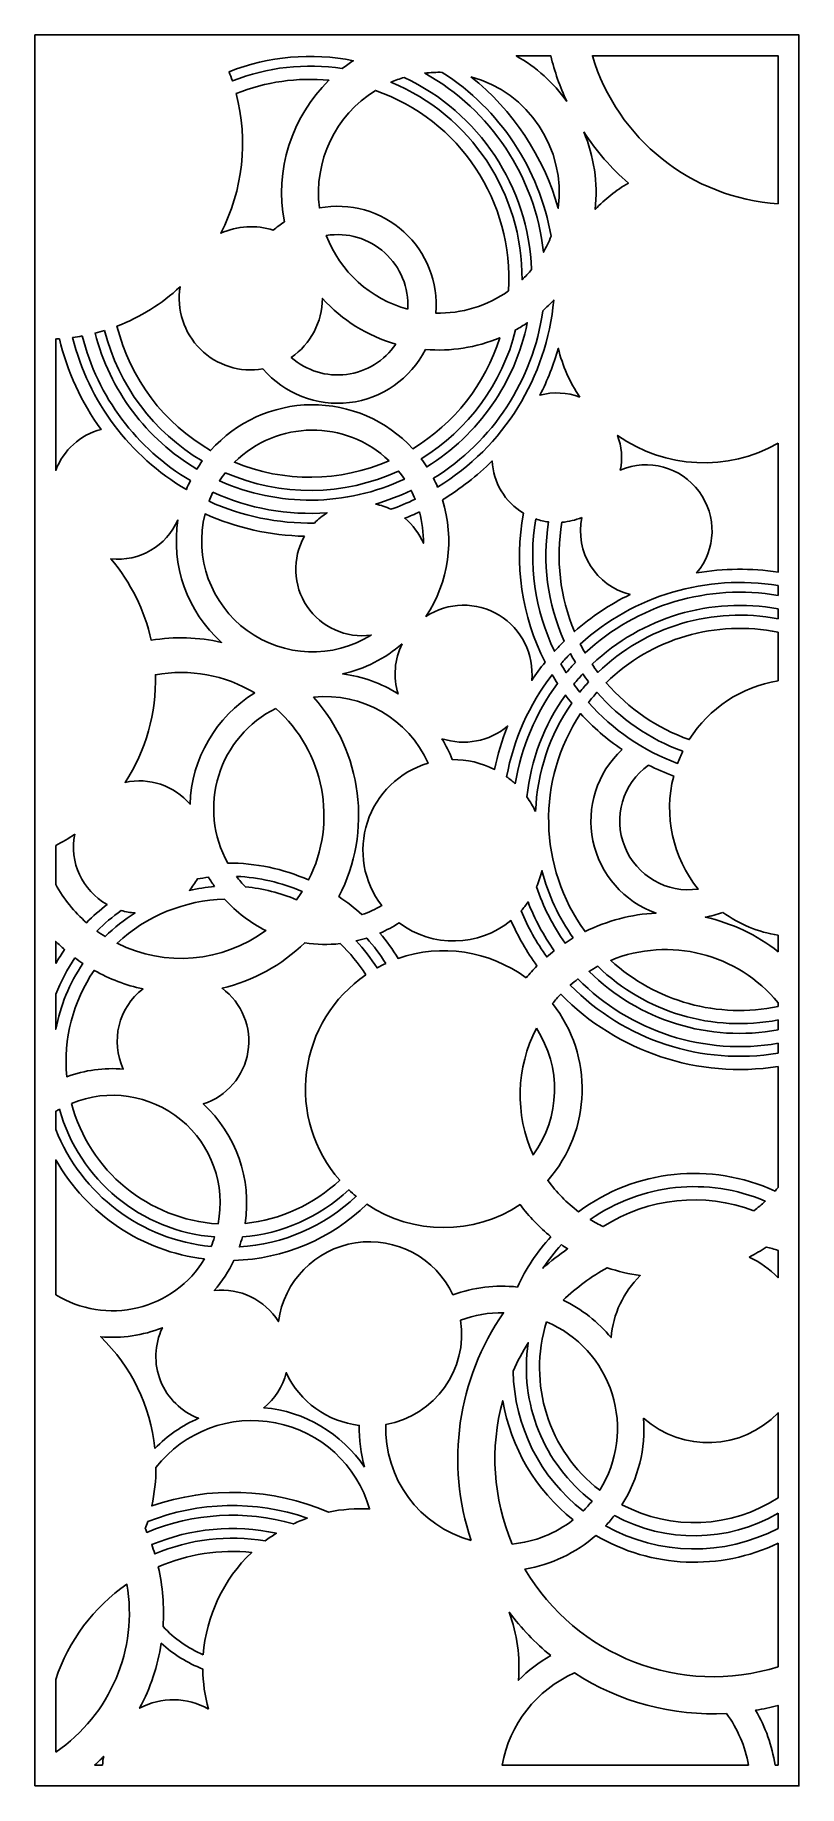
# Model space of a CAD drawing. Extents: x 4965 to 6065, y 350 to 2870.
import ezdxf

# ---------------------------------------------------------------- set-up
doc = ezdxf.new("R2010")
doc.units = 0
doc.layers.add('LAYER_01', color=1, linetype='CONTINUOUS')

msp = doc.modelspace()

# ---------------------------------------------------------------- linework, layer by layer
at = {"layer": 'LAYER_01'}
msp.add_lwpolyline([(4965.2, 350.2), (6065.2, 350.2), (6065.2, 2870.2), (4965.2, 2870.2)], close=True, dxfattribs=at)
for points in [[(5407.7, 2821.8, 0.132656), (5249.5, 2804.2, 0.012418), (5244.7, 2817.3, -0.143622), (5423.7, 2833.2, 0.021712)], [(5730.9, 2774.6, 0.109436), (5658.2, 2840.2), (5707.7, 2840.2, 0.048704)], [(6035.2, 2627.3, -0.312979), (5767.7, 2840.2), (6035.2, 2840.2)], [(5324.3, 2601.1, 0.035321), (5308.3, 2589.1, 0.190254), (5232.7, 2584.8, 0.185534), (5254.9, 2785.9, -0.119512), (5388.5, 2805, 0.25101)], [(5496.8, 2809.1, 0.029159), (5477.8, 2802.2, -0.305445), (5666.5, 2517.9, 0.029159), (5680.3, 2532.7, 0.280129)], [(5551.7, 2816.4, 0.036608), (5526.4, 2815.3, -0.241905), (5697.4, 2557.6, 0.036608), (5708.3, 2580.5, 0.20974)], [(5592.9, 2810.2, -0.156766), (5718.6, 2620.8, 0.37354)], [(5646.9, 2501.8, 0.336851), (5455.3, 2790.4, 0.293614), (5374.8, 2621.2, -0.496049), (5542.3, 2469.9, 0.161885)], [(5755.4, 2730.8, 0.068707), (5819.6, 2657, 0.070978), (5771.8, 2619.2, 0.126664)], [(5501.9, 2475.7, 0.481403), (5384.7, 2581.6, 0.24112)], [(5527.4, 2417.6, 0.121425), (5634.4, 2434.5, -0.183203), (5509.1, 2274.8, 0.443945), (5218.1, 2272.1, -0.203807), (5083.3, 2451.1, 0.095818), (5174.2, 2507.8, 0.514914), (5293.4, 2389.6, 0.53418)], [(5484.8, 2425.4, -0.45288), (5334.2, 2406.2, 0.24717), (5379, 2491.1, 0.140242)], [(5696.3, 2473.2, 0.024413), (5712.1, 2488.6, -0.237511), (5545, 2219.5, 0.017956), (5539, 2232.2, 0.223315)], [(5065.3, 2444.9, -0.012418), (5051.8, 2441.1, 0.198888), (5198.3, 2245.4, -0.01788), (5206.1, 2257.1, -0.199851)], [(5657.3, 2445.7, 0.021712), (5674, 2456, -0.206386), (5529.4, 2248.6, 0.01788), (5521.4, 2260.1, 0.195571)], [(5000.3, 2432.9, -0.004456), (4995.2, 2432.6), (4995.2, 2243.6, -0.244943), (5060.4, 2302.4, -0.097647)], [(5033.2, 2437, -0.012463), (5019.4, 2434.8, 0.201885), (5183.2, 2216, -0.017956), (5189, 2228.8, -0.199795)], [(5749.9, 2348.9, -0.089894), (5718.6, 2419.3, -0.048866), (5692.2, 2351.8, -0.158785)], [(5475.1, 2257.3, 0.406336), (5252.4, 2255.2, 0.20238)], [(6035.2, 2282.7, -0.290488), (5804.1, 2293.8, -0.136898), (5808, 2243.9, -0.789303), (5917.9, 2095.9, -0.082026), (6035.2, 2097)], [(5551.8, 2201.3, -0.22749), (5528.2, 2033.3, -0.630909), (5680.4, 1941.2, -0.022697), (5699.7, 1967.5, -0.16466), (5668.4, 2182, -0.24935), (5623.4, 2257.2, -0.061399)], [(5239.1, 2240.2, 0.022398), (5230.8, 2228.6, 0.218521), (5497.2, 2231.1, 0.022398), (5488.7, 2242.6, -0.213699)], [(5221.4, 2212, 0.021942), (5215.8, 2199.1, 0.11125), (5367.5, 2167.8, -0.062025), (5385.9, 2182.6, -0.125403)], [(5455.3, 2195.1, -0.062025), (5477.7, 2187.6, 0.026868), (5512.7, 2202, 0.021942), (5506.9, 2214.7, -0.040842)], [(5171.1, 2172.5, -0.326321), (5074.4, 2116.2, -0.123378), (5132.5, 1999, -0.100154), (5233.9, 1995.9, -0.254403)], [(5353.3, 2148.8, -0.099781), (5210.1, 2180.9, 0.675134), (5449.3, 2006.5, -0.622418)], [(5518.8, 2183.8, -0.015521), (5497.7, 2174.7, -0.118985), (5524.4, 2138.6, 0.071719)], [(5686.2, 2173.7, 0.051207), (5704.7, 2169.4, 0.147201), (5727.3, 1997.9, 0.014157), (5713.2, 1983.2, -0.154329)], [(5752.5, 2175.8, -0.079282), (5723.9, 2168.9, 0.143735), (5742, 2011.6, -0.067077), (5822.1, 2064.9, -0.401083)], [(6035.2, 2063.5), (6035.2, 2077.7, 0.229172), (5750.4, 1993.6, 0.012843), (5757.3, 1980.9, -0.233811)], [(6035.2, 2044.2), (6035.2, 2030, 0.243917), (5775.7, 1952.9, -0.012591), (5767.5, 1964.5, -0.23978)], [(6035.2, 1940.7), (6035.2, 2010.6, 0.249128), (5787.6, 1938, 0.131234), (5907.3, 1856.1, -0.21649)], [(5493.7, 1994, -0.124004), (5408.2, 1950.6, -0.109937), (5488.1, 1921.9, -0.18992)], [(5743.3, 1967.2, 0.015164), (5730.1, 1952.4, -0.011588), (5722.5, 1965.2, -0.0147), (5736.1, 1979.9, 0.012165)], [(5281.6, 1923.3, 0.182411), (5138.6, 1949.4, -0.153076), (5095, 1794.4, -0.279417), (5188.5, 1763, -0.252386)], [(5656.8, 1792.4, 0.030894), (5644.3, 1802.6, -0.119518), (5709.7, 1949.5, 0.011094), (5717.6, 1936.7, 0.12149)], [(5762.3, 1939.2, -0.011903), (5753.9, 1950.7, 0.015893), (5741.1, 1935.9, 0.011325), (5749.7, 1924.4, -0.016515)], [(5366.4, 1917.1, -0.310055), (5402.9, 1630.1, -0.036806), (5436, 1604.2, 0.048567), (5464.5, 1617.2, -0.527574), (5531.2, 1822.1, 0.326412)], [(5686, 1752.5, 0.047132), (5673.4, 1773.6, -0.129394), (5729, 1920.2, 0.010838), (5738, 1908.6, 0.142803)], [(5897.9, 1839.3, 0.025674), (5890.4, 1821.8, -0.123596), (5762.2, 1909.4, -0.017494), (5774.4, 1924.2, 0.126898)], [(5311.9, 1901.1, 0.427534), (5242.8, 1678.4, -0.105053), (5359.2, 1654.1, 0.340953)], [(5810.5, 1841.8, 0.563772), (5859.4, 1606.5, 0.101779), (5757.2, 1579.8, -0.313404), (5750.8, 1893.6, 0.058662)], [(5551.2, 1857.4, -0.043013), (5566, 1827.3, -0.121745), (5627, 1813.2, -0.045289), (5645.7, 1875.5, -0.260618)], [(5848.5, 1819.4, 0.784902), (5920.2, 1641, -0.236991), (5884.8, 1803.6, -0.029278)], [(5022.4, 1720, -0.029556), (4995.2, 1703.5), (4995.2, 1647.6, 0.086515), (5039.5, 1592.5, -0.034601), (5069, 1618.8, -0.323432)], [(5740.3, 1570.7, 0.013365), (5728.4, 1563.3, -0.074118), (5687.4, 1644.3, 0.047132), (5695.1, 1667.6, 0.091692)], [(5223.8, 1644.6, -0.020175), (5215.2, 1657.9, 0.01532), (5199, 1655.6, -0.053381), (5187.4, 1639.1, -0.036383)], [(5255.4, 1659.2, 0.03059), (5268.3, 1644.2, -0.075343), (5341.8, 1625.7, 0.017332), (5349.8, 1637.5, 0.091432)], [(5238.3, 1626.4, 0.184845), (5083.5, 1562.9, 0.281859), (5297.7, 1581.4, -0.096251)], [(5712.9, 1552.2, 0.013371), (5702.1, 1543.3, -0.055861), (5665.1, 1609.7, 0.030894), (5675.1, 1622.4, 0.06116)], [(5089.4, 1610.2, 0.053381), (5109.4, 1606.7, 0.054535), (5066.2, 1572.6, -0.017332), (5054.4, 1580.6, -0.043052)], [(5672.3, 1513.2, -0.022202), (5688, 1530.3, -0.052499), (5650.5, 1595.7, -0.34522), (5489.5, 1592.4, -0.040274), (5461.8, 1577.6, -0.039478), (5488.1, 1541.1, -0.248146)], [(5955.5, 1607.5, 0.11803), (6035.2, 1574.5), (6035.2, 1550.9, 0.112058), (5930.3, 1600.6, 0.046646)], [(4995.2, 1533.8, -0.020792), (5007.8, 1553.9, -0.01682), (4995.2, 1565.7)], [(5441.6, 1517.5, 0.062453), (5404.6, 1562.5, -0.065305), (5353.7, 1563.7, -0.135484), (5234.5, 1498.2, -0.61133), (5207.4, 1331.7, -0.250475), (5267.8, 1159.8, 0.164179), (5403.9, 1221.9, -0.44974)], [(5470.3, 1533.8, 0.043011), (5442.8, 1570.5, -0.020175), (5427.6, 1566.3, -0.048744), (5457.7, 1527.5, -0.017653)], [(5022.7, 1542, 0.055429), (4995.2, 1489.8), (4995.2, 1439.2, -0.102251), (5034.1, 1533.9, -0.013695)], [(6035.2, 1471.9), (6035.2, 1477.3, 0.329087), (5794.1, 1538.4, 0.240592)], [(5120.8, 1497.2, -0.074102), (5050.4, 1524, 0.174), (5010.9, 1371, -0.107589), (5092.4, 1381.9, -0.352183)], [(6035.2, 1438.3), (6035.2, 1452.6, -0.244124), (5775.5, 1529.8, 0.017372), (5762.9, 1522.5, 0.245304)], [(6035.2, 1211.7), (6035.2, 1385.6, -0.242523), (5722.3, 1489.7, 0.021465), (5710.4, 1476.2, -0.361249), (5703.6, 1221.7, 0.07574), (5747.9, 1176.7, -0.273161), (6030.8, 1206.4, 0.008272)], [(6035.2, 1404.8), (6035.2, 1419, -0.245423), (5747, 1511.6, 0.016791), (5736, 1502.8, 0.244619)], [(5687.1, 1440.6, 0.22879), (5682.3, 1258.5, 0.31364)], [(5017.7, 1332.6, 0.32258), (5228.9, 1159, 0.598571)], [(4995.2, 1295.2, 0.283097), (5218.7, 1126.7, 0.023499), (5223.9, 1140.3, -0.314447), (5000.3, 1324.2, 0.009443), (4995.2, 1321.2)], [(5209.3, 1108.6, -0.237509), (4995.2, 1251.2), (4995.2, 1057.2, 0.416244)], [(6000.3, 1178, 0.025642), (6016.7, 1191.8, 0.259319), (5764.6, 1165.4, 0.025642), (5783.5, 1155.2, -0.238173)], [(5708, 1140.7, 0.078243), (5659.9, 1068.2, 0.115685), (5567, 1057.1, 0.74855), (5315.7, 1018.5, 0.292075), (5223.3, 1063.1, 0.067344), (5251.6, 1106.6, 0.188227), (5443.1, 1187.4, 0.301884), (5663.6, 1186.8, 0.061174)], [(5263.8, 1140.3, -0.019372), (5259.5, 1126, 0.177079), (5427.7, 1198.9, -0.017653), (5417.1, 1208.2, -0.170523)], [(5723.2, 1129.3, 0.010195), (5732.1, 1123.3, 0.030781), (5696.6, 1095.3, -0.041393)], [(5993.5, 1111.3, -0.092298), (6035.2, 1081.5), (6035.2, 1121, 0.014084), (6018.2, 1125.8, -0.027304)], [(5725.6, 1049.4, -0.063044), (5789.2, 1096, 0.046612), (5836.7, 1084.7, 0.18192), (5794.8, 995.4, 0.108324)], [(5137.9, 836, -0.098743), (5200.8, 879.3, -0.439372), (5148.6, 1009.7, -0.117659), (5059.8, 996.6, -0.175924)], [(5593.4, 703.5, -0.238045), (5639.9, 1031.3, 0.09487), (5578.1, 1020.5, -0.406004), (5470.4, 870.5, 0.348679)], [(5701.8, 1018.2, 0.313535), (5778.3, 775.7, 0.462859)], [(5767.3, 760.2, -0.273127), (5675.4, 988.1, 0.036995), (5653.7, 947.1, 0.226769), (5754.5, 746, 0.028578)], [(5439.8, 808.9, 0.227074), (5294.7, 894.5, 0.161206), (5326.9, 945, 0.261284), (5432.2, 869.2, 0.074616)], [(5740, 733.2, -0.184026), (5638.7, 904.7, 0.169376), (5652.5, 698.4, 0.144106)], [(5841.5, 879.6, 0.402202), (6035.2, 887.2), (6035.2, 764.8, -0.271204), (5810.4, 755, 0.160662)], [(5387.7, 744.3, 0.187064), (5133.4, 753.2, 0.053492), (5139.4, 808.7, -0.611989), (5447, 748.8, 0.065488)], [(5127.5, 730.7, -0.178047), (5357.3, 735.7, 0.023911), (5337.2, 727.4, 0.170352), (5126.3, 715.2, 0.00488), (5124, 720.4, 0.010454)], [(6035.2, 742.6), (6035.2, 720.9, -0.253476), (5786.8, 724.6, 0.02366), (5799.4, 739.3, 0.260454)], [(5296.7, 702.8, 0.142796), (5137.7, 684.2, 0.01204), (5133.3, 697.5, -0.153745), (5312.8, 713.9, 0.021497)], [(5772.7, 710.8, 0.249461), (6035.2, 699.6), (6035.2, 521.7, -0.348974), (5670.7, 662.3, 0.140448)], [(5207.4, 538.9, -0.101609), (5149.6, 579.7, 0.074262), (5142.6, 665.6, -0.129709), (5277.3, 686.3, 0.185242)], [(4995.2, 399, 0.293761), (5097.6, 640.6, 0.164593), (4995.2, 503.5)], [(5707.8, 537.8, 0.06748), (5661.2, 502.3, 0.109764), (5648, 600.2, 0.059036)], [(5215, 460.8, 0.258893), (5115.9, 462.1, 0.085069), (5146.9, 555.6, 0.090965), (5206.8, 518.5, 0.064337)], [(5992.6, 380.2, 0.113516), (5960.8, 454.5, -0.158111), (5741.8, 512.9, 0.248309), (5637.8, 380.2)], [(6030.7, 380.2, 0.09702), (6002.7, 459.1, 0.022664), (6035.2, 466.1), (6035.2, 380.2)], [(5050.9, 380.2, 0.015602), (5064.2, 392.6, 0.030725), (5062.4, 380.2)]]:
    msp.add_lwpolyline(points, format="xyb", close=True, dxfattribs=at)

doc.saveas('drawing.dxf')
